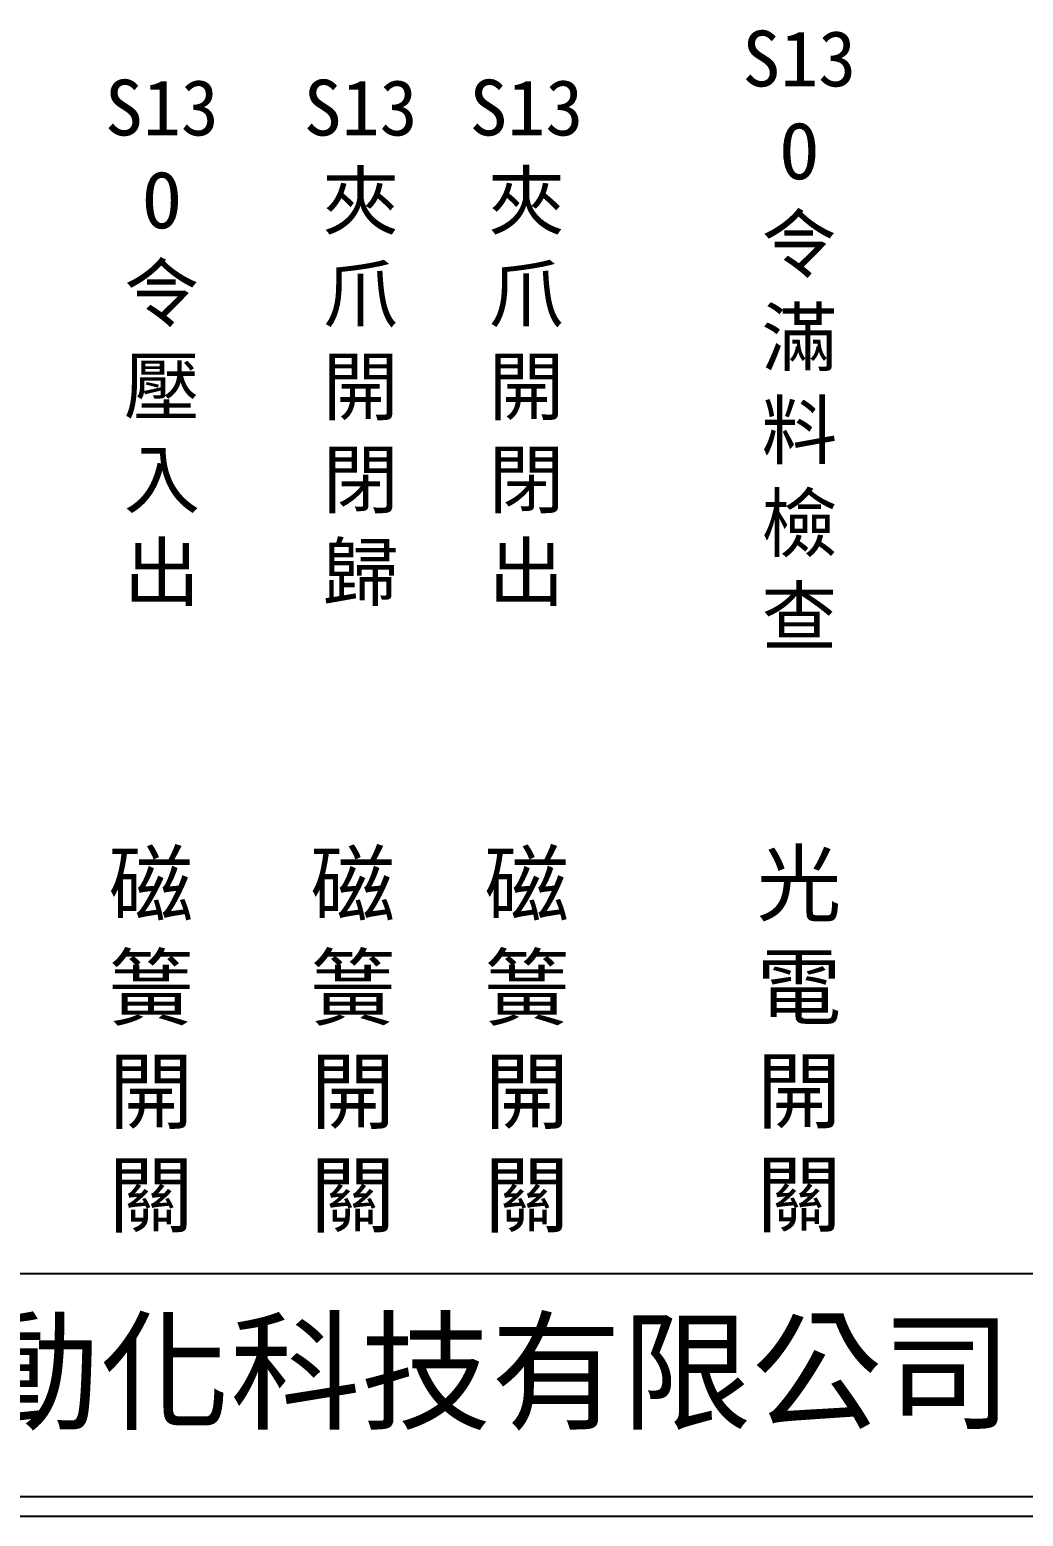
# Model space of a CAD drawing. Extents: x 275 to 562, y 265 to 469.
# Drawn here: x 341.8 to 404.2, y 264.9 to 358.3 of the extents above; entities that cross this region are included whole.
import ezdxf

# ---------------------------------------------------------------- set-up
doc = ezdxf.new("R2010")
doc.units = 0
doc.layers.add('圖框層', color=7, linetype='CONTINUOUS')
doc.layers.add('標尺寸層', color=3, linetype='CONTINUOUS')
doc.styles.add('CNS', font='romanc.shx', dxfattribs={"bigfont": 'chineset.shx'})
doc.styles.add('STSL', font='kaiu.ttf')

msp = doc.modelspace()

# ---------------------------------------------------------------- linework, layer by layer
at = {"layer": '圖框層', "color": 7}
for p, q in [((276.148, 280.195), (560.648, 280.195)), ((276.148, 266.195), (560.648, 266.195)), ((274.898, 264.945), (561.898, 264.945))]:
    msp.add_line(p, q, dxfattribs=at)

# ---------------------------------------------------------------- texts
at = {"layer": '圖框層', "color": 4, "style": 'STSL'}
msp.add_text('泓陞自動化科技有限公司', height=6, dxfattribs=at).set_placement((313.501, 271.022))
at = {"layer": '標尺寸層', "color": 7, "width": 4.96081, "attachment_point": 5, "style": 'CNS'}
for s, insert, char_height in [('{\\fDFKai-SB|b0|i0|c136|p65;S13\\PO令滿料檢查}', (390.147, 338.851), 3.5), ('{\\fDFKai-SB|b0|i0|c136|p65;S13\\PO令壓入出}', (350.131, 338.618), 3.5), ('{\\fDFKai-SB|b0|i0|c136|p65;S13\\P夾爪開閉歸}', (362.609, 338.618), 3.5), ('{\\fDFKai-SB|b0|i0|c136|p65;S13\\P夾爪開閉出}', (373.015, 338.618), 3.5), ('{\\fDFKai-SB|b0|i0|c136|p65;磁簧開關}', (349.449, 294.669), 3.9), ('{\\fDFKai-SB|b0|i0|c136|p65;磁簧開關}', (362.116, 294.669), 3.9), ('{\\fDFKai-SB|b0|i0|c136|p65;磁簧開關}', (373.037, 294.669), 3.9), ('{\\fDFKai-SB|b0|i0|c136|p65;光電\\P開關}', (390.131, 294.699), 3.9)]:
    msp.add_mtext(s, dxfattribs=dict(at, insert=insert, char_height=char_height))

doc.saveas('drawing.dxf')
